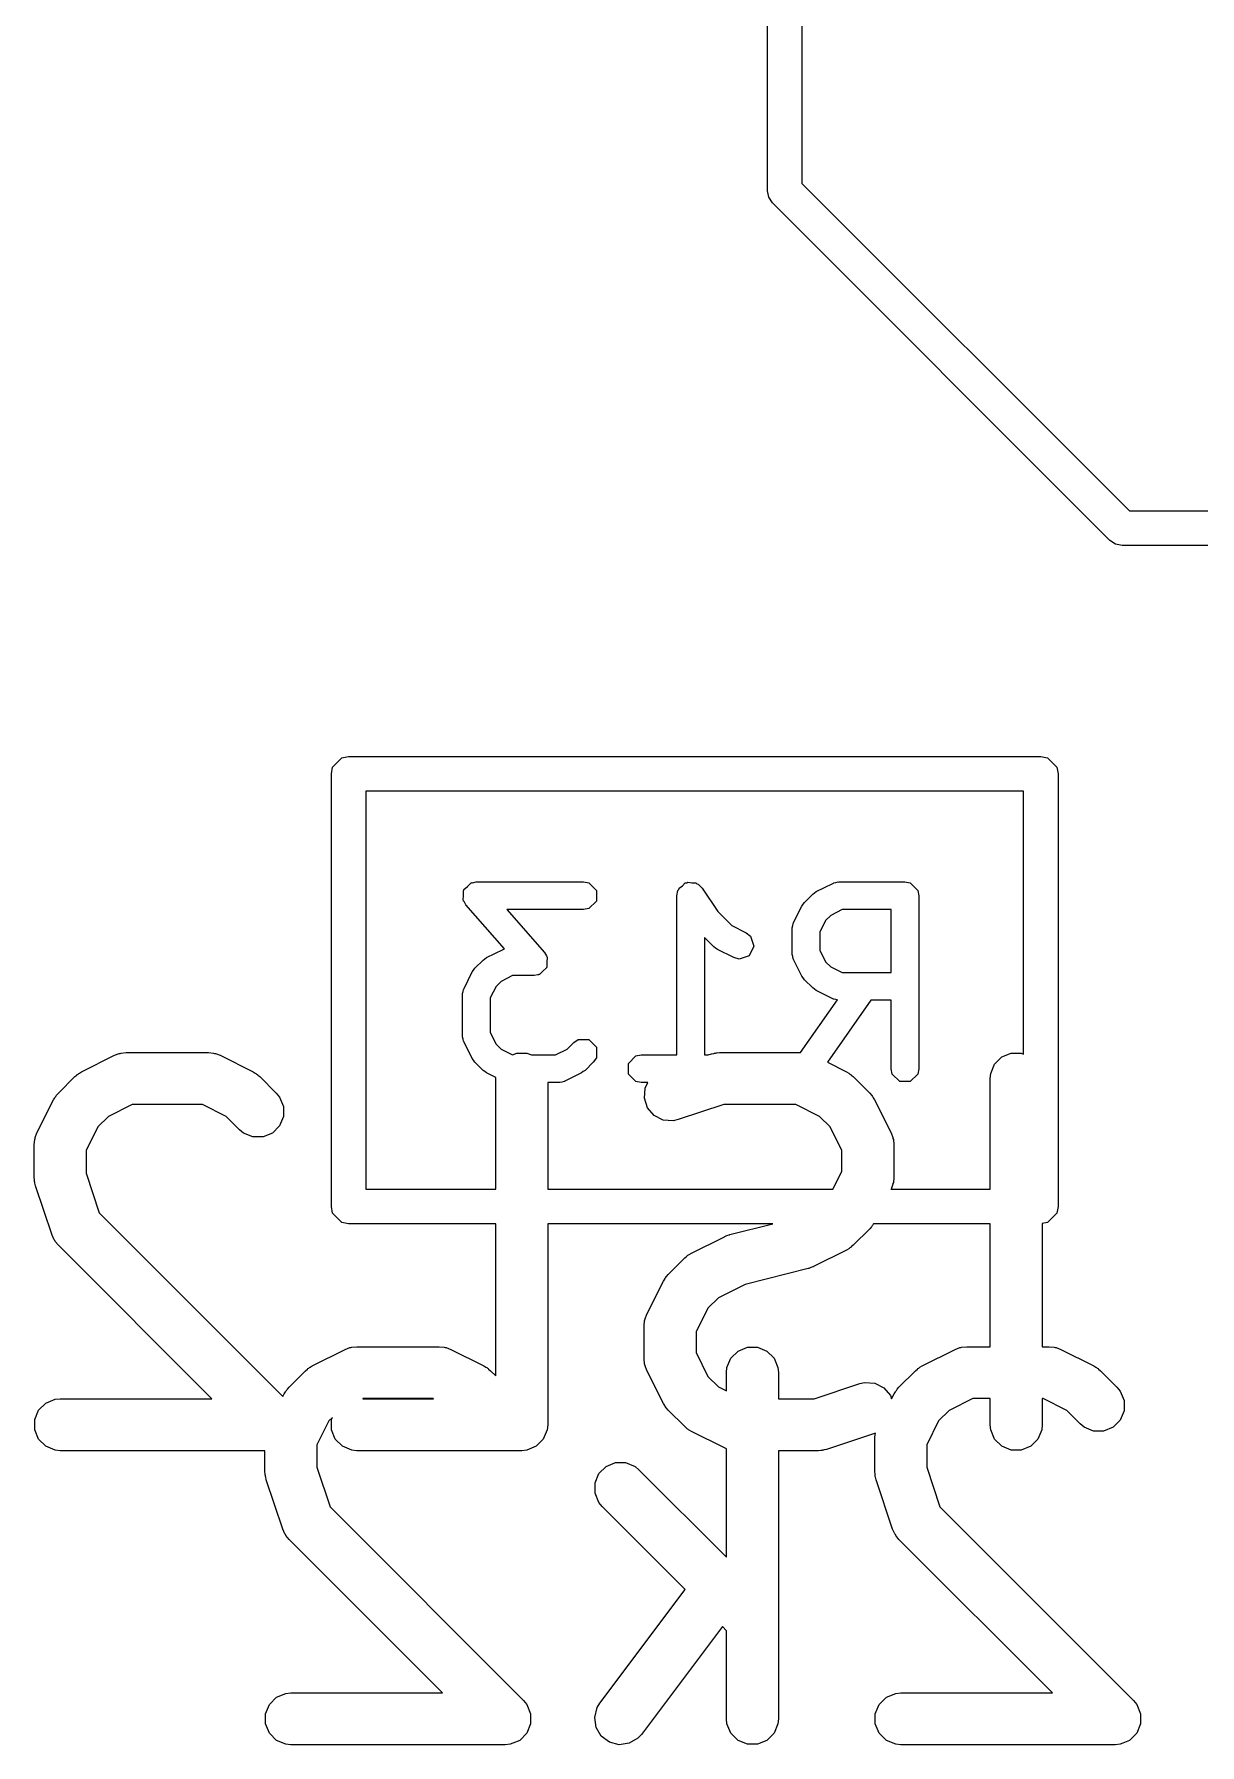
# Model space of a CAD drawing. Extents: x 3.93 to 7.47, y -4.9 to -2.95.
# Drawn here: x 4.8585 to 4.9911, y -4.0963 to -3.9018 of the extents above; entities that cross this region are included whole.
import ezdxf

# ---------------------------------------------------------------- set-up
doc = ezdxf.new("R2010")
doc.units = 0
doc.header["$MEASUREMENT"] = 0
doc.layers.add('BLACK', color=7, linetype='CONTINUOUS')

msp = doc.modelspace()

# ---------------------------------------------------------------- linework, layer by layer
at = {"layer": 'BLACK', "linetype": 'CONTINUOUS'}
for p, q in [((4.94193, -3.91959), (4.94193, -3.76506)), ((4.94587, -3.76703), (4.94587, -3.91877)), ((4.94208, -3.92034), (4.94193, -3.91959)), ((4.94587, -3.91877), (4.9831, -3.956)), ((4.94251, -3.92098), (4.94208, -3.92034)), ((4.9809, -3.95937), (4.94251, -3.92098)), ((4.9831, -3.956), (4.99718, -3.956)), ((4.98154, -3.95979), (4.9809, -3.95937)), ((4.98229, -3.95994), (4.98154, -3.95979)), ((4.99801, -3.95994), (4.98229, -3.95994)), ((4.89249, -3.98516), (4.89355, -3.98409)), ((4.89355, -3.98409), (4.8943, -3.98394)), ((4.8943, -3.98394), (4.97304, -3.98394)), ((4.97304, -3.98394), (4.9738, -3.98409)), ((4.9738, -3.98409), (4.97486, -3.98516)), ((4.89234, -3.98591), (4.89249, -3.98516)), ((4.89234, -4.03512), (4.89234, -3.98591)), ((4.97486, -3.98516), (4.97501, -3.98591)), ((4.97501, -3.98591), (4.97501, -4.03512)), ((4.89627, -3.98788), (4.89627, -4.03315)), ((4.97108, -3.98788), (4.89627, -3.98788)), ((4.97108, -4.01778), (4.97108, -3.98788)), ((4.90734, -4.00028), (4.90738, -3.99973)), ((4.90738, -3.99917), (4.90742, -3.99913)), ((4.90738, -3.99973), (4.90738, -3.99917)), ((4.90742, -3.99908), (4.90784, -3.99871)), ((4.90742, -3.99913), (4.90742, -3.99908)), ((4.90784, -3.99871), (4.90823, -3.99832)), ((4.90823, -3.99832), (4.9083, -3.99831)), ((4.9083, -3.99831), (4.90833, -3.99828)), ((4.90833, -3.99828), (4.90839, -3.99829)), ((4.90839, -3.99829), (4.90883, -3.9982)), ((4.90883, -3.9982), (4.92102, -3.9982)), ((4.92102, -3.9982), (4.92162, -3.99832)), ((4.92162, -3.99832), (4.92248, -3.99917)), ((4.92248, -3.99917), (4.92248, -4.00038)), ((4.93163, -3.99977), (4.93175, -3.99917)), ((4.93163, -4.01788), (4.93163, -3.99977)), ((4.93175, -3.99917), (4.93187, -3.99906)), ((4.93187, -3.99906), (4.9319, -3.9989)), ((4.9319, -3.9989), (4.93228, -3.99864)), ((4.93228, -3.99864), (4.9326, -3.99832)), ((4.9326, -3.99832), (4.93277, -3.99832)), ((4.93277, -3.99832), (4.9329, -3.99823)), ((4.9329, -3.99823), (4.93335, -3.99832)), ((4.93335, -3.99832), (4.93381, -3.99832)), ((4.93381, -3.99832), (4.93392, -3.99843)), ((4.93392, -3.99843), (4.93408, -3.99847)), ((4.93408, -3.99847), (4.93452, -3.9989)), ((4.93452, -3.9989), (4.9363, -4.00158)), ((4.94615, -4.00054), (4.94709, -3.9996)), ((4.94709, -3.9996), (4.9473, -3.99946)), ((4.9473, -3.99946), (4.9475, -3.9993)), ((4.9475, -3.9993), (4.94937, -3.99837)), ((4.94937, -3.99837), (4.94945, -3.99835)), ((4.94945, -3.99835), (4.94948, -3.99832)), ((4.94948, -3.99832), (4.94972, -3.99827)), ((4.94972, -3.99827), (4.94997, -3.9982)), ((4.94997, -3.9982), (4.95, -3.99822)), ((4.95, -3.99822), (4.95008, -3.9982)), ((4.95008, -3.9982), (4.95758, -3.9982)), ((4.95758, -3.9982), (4.95818, -3.99832)), ((4.95818, -3.99832), (4.95903, -3.99917)), ((4.95903, -3.99917), (4.95915, -3.99977)), ((4.95915, -3.99977), (4.95915, -4.01946)), ((4.90738, -4.00034), (4.90734, -4.00028)), ((4.90738, -4.00038), (4.90738, -4.00034)), ((4.90743, -4.00042), (4.90738, -4.00038)), ((4.90765, -4.00081), (4.90743, -4.00042)), ((4.91202, -4.00581), (4.90765, -4.00081)), ((4.92102, -4.00135), (4.9123, -4.00135)), ((4.9123, -4.00135), (4.91658, -4.00624)), ((4.92162, -4.00123), (4.92102, -4.00135)), ((4.92248, -4.00038), (4.92162, -4.00123)), ((4.9363, -4.00158), (4.93789, -4.00317)), ((4.94492, -4.00282), (4.94586, -4.00095)), ((4.94586, -4.00095), (4.94601, -4.00075)), ((4.94601, -4.00075), (4.94615, -4.00054)), ((4.95045, -4.00135), (4.94914, -4.00201)), ((4.956, -4.00135), (4.95045, -4.00135)), ((4.956, -4.00851), (4.956, -4.00135)), ((4.93789, -4.00317), (4.93953, -4.00399)), ((4.94475, -4.00352), (4.94477, -4.00345)), ((4.94475, -4.00634), (4.94475, -4.00352)), ((4.94476, -4.00341), (4.94483, -4.00317)), ((4.94477, -4.00345), (4.94476, -4.00341)), ((4.94483, -4.00317), (4.94487, -4.00292)), ((4.94487, -4.00292), (4.9449, -4.0029)), ((4.9449, -4.0029), (4.94492, -4.00282)), ((4.94856, -4.00258), (4.9479, -4.0039)), ((4.94914, -4.00201), (4.94856, -4.00258)), ((4.93584, -4.00558), (4.93478, -4.00451)), ((4.93478, -4.00451), (4.93478, -4.01788)), ((4.93605, -4.00572), (4.93584, -4.00558)), ((4.93953, -4.00399), (4.94002, -4.00437)), ((4.9404, -4.00551), (4.93986, -4.00659)), ((4.94002, -4.00437), (4.9404, -4.00551)), ((4.9479, -4.0039), (4.9479, -4.00596)), ((4.90866, -4.00803), (4.9096, -4.0071)), ((4.9096, -4.0071), (4.90981, -4.00696)), ((4.90981, -4.00696), (4.91, -4.0068)), ((4.91, -4.0068), (4.91188, -4.00587)), ((4.91188, -4.00587), (4.91196, -4.00584)), ((4.91196, -4.00584), (4.91198, -4.00582)), ((4.91198, -4.00582), (4.91202, -4.00581)), ((4.91658, -4.00624), (4.9168, -4.00662)), ((4.9168, -4.00662), (4.91685, -4.00667)), ((4.91685, -4.00667), (4.91685, -4.00671)), ((4.91685, -4.00671), (4.91689, -4.00677)), ((4.91689, -4.00677), (4.91685, -4.00732)), ((4.91685, -4.00732), (4.91685, -4.00788)), ((4.93625, -4.00587), (4.93605, -4.00572)), ((4.93813, -4.00681), (4.93625, -4.00587)), ((4.93872, -4.00697), (4.93813, -4.00681)), ((4.93986, -4.00659), (4.93872, -4.00697)), ((4.94477, -4.00641), (4.94475, -4.00634)), ((4.94476, -4.00645), (4.94477, -4.00641)), ((4.94483, -4.00669), (4.94476, -4.00645)), ((4.94487, -4.00694), (4.94483, -4.00669)), ((4.9449, -4.00696), (4.94487, -4.00694)), ((4.94492, -4.00704), (4.9449, -4.00696)), ((4.94586, -4.00892), (4.94492, -4.00704)), ((4.9479, -4.00596), (4.94856, -4.00728)), ((4.94856, -4.00728), (4.94914, -4.00785)), ((4.90743, -4.01032), (4.90836, -4.00844)), ((4.90836, -4.00844), (4.90852, -4.00824)), ((4.90852, -4.00824), (4.90866, -4.00803)), ((4.91164, -4.00951), (4.91107, -4.01008)), ((4.91296, -4.00885), (4.91164, -4.00951)), ((4.9154, -4.00885), (4.91296, -4.00885)), ((4.91584, -4.00876), (4.9154, -4.00885)), ((4.9159, -4.00877), (4.91584, -4.00876)), ((4.91593, -4.00874), (4.9159, -4.00877)), ((4.916, -4.00873), (4.91593, -4.00874)), ((4.91639, -4.00834), (4.916, -4.00873)), ((4.91681, -4.00797), (4.91639, -4.00834)), ((4.91685, -4.00788), (4.91681, -4.00792)), ((4.91681, -4.00792), (4.91681, -4.00797)), ((4.94601, -4.00911), (4.94586, -4.00892)), ((4.94615, -4.00932), (4.94601, -4.00911)), ((4.94709, -4.01026), (4.94615, -4.00932)), ((4.94914, -4.00785), (4.95045, -4.00851)), ((4.95045, -4.00851), (4.956, -4.00851)), ((4.90726, -4.01091), (4.90733, -4.01067)), ((4.90727, -4.01095), (4.90726, -4.01091)), ((4.90726, -4.01102), (4.90727, -4.01095)), ((4.90726, -4.01571), (4.90726, -4.01102)), ((4.90733, -4.01067), (4.90738, -4.01042)), ((4.90738, -4.01042), (4.9074, -4.0104)), ((4.9074, -4.0104), (4.90743, -4.01032)), ((4.91107, -4.01008), (4.91041, -4.0114)), ((4.91041, -4.0114), (4.91041, -4.01534)), ((4.9473, -4.0104), (4.94709, -4.01026)), ((4.9475, -4.01056), (4.9473, -4.0104)), ((4.94937, -4.01149), (4.9475, -4.01056)), ((4.94945, -4.01152), (4.94937, -4.01149)), ((4.9457, -4.01761), (4.94989, -4.01163)), ((4.95371, -4.01166), (4.94877, -4.01872)), ((4.94948, -4.01154), (4.94945, -4.01152)), ((4.94972, -4.01159), (4.94948, -4.01154)), ((4.94989, -4.01163), (4.94972, -4.01159)), ((4.956, -4.01166), (4.95371, -4.01166)), ((4.956, -4.01946), (4.956, -4.01166)), ((4.91041, -4.01534), (4.91107, -4.01665)), ((4.90727, -4.01579), (4.90726, -4.01571)), ((4.90726, -4.01582), (4.90727, -4.01579)), ((4.90733, -4.01607), (4.90726, -4.01582)), ((4.90738, -4.01631), (4.90733, -4.01607)), ((4.9074, -4.01634), (4.90738, -4.01631)), ((4.90743, -4.01641), (4.9074, -4.01634)), ((4.90836, -4.01829), (4.90743, -4.01641)), ((4.91107, -4.01665), (4.91164, -4.01723)), ((4.91164, -4.01723), (4.91293, -4.01787)), ((4.91784, -4.01788), (4.91915, -4.01723)), ((4.91915, -4.01723), (4.91991, -4.01647)), ((4.91991, -4.01647), (4.92042, -4.01613)), ((4.92042, -4.01613), (4.92162, -4.01613)), ((4.92162, -4.01613), (4.92248, -4.01698)), ((4.92248, -4.01698), (4.92248, -4.01819)), ((4.86393, -4.0198), (4.86768, -4.01792)), ((4.86768, -4.01792), (4.86822, -4.01772)), ((4.86822, -4.01772), (4.86832, -4.01771)), ((4.86832, -4.01771), (4.86842, -4.01767)), ((4.86842, -4.01767), (4.869, -4.01761)), ((4.869, -4.01761), (4.87837, -4.01761)), ((4.87837, -4.01761), (4.87895, -4.01767)), ((4.87895, -4.01767), (4.87905, -4.01771)), ((4.87905, -4.01771), (4.87915, -4.01772)), ((4.87915, -4.01772), (4.87969, -4.01792)), ((4.87969, -4.01792), (4.88344, -4.0198)), ((4.90852, -4.01849), (4.90836, -4.01829)), ((4.90866, -4.0187), (4.90852, -4.01849)), ((4.9096, -4.01964), (4.90866, -4.0187)), ((4.91293, -4.01787), (4.91342, -4.01767)), ((4.91342, -4.01767), (4.91457, -4.01767)), ((4.91457, -4.01767), (4.91509, -4.01788)), ((4.91509, -4.01788), (4.91784, -4.01788)), ((4.92213, -4.0187), (4.9212, -4.01964)), ((4.92248, -4.01819), (4.92213, -4.0187)), ((4.92613, -4.01886), (4.92698, -4.018)), ((4.92613, -4.02006), (4.92613, -4.01886)), ((4.92698, -4.018), (4.92758, -4.01788)), ((4.92758, -4.01788), (4.93163, -4.01788)), ((4.93478, -4.01788), (4.93519, -4.01788)), ((4.93519, -4.01788), (4.93556, -4.01776)), ((4.93556, -4.01776), (4.93584, -4.0177)), ((4.93584, -4.0177), (4.93591, -4.01767)), ((4.93591, -4.01767), (4.93602, -4.01766)), ((4.93602, -4.01766), (4.93612, -4.01764)), ((4.93612, -4.01764), (4.9362, -4.01764)), ((4.9362, -4.01764), (4.93649, -4.01761)), ((4.93649, -4.01761), (4.9457, -4.01761)), ((4.94877, -4.01872), (4.95093, -4.0198)), ((4.96734, -4.01999), (4.96778, -4.01892)), ((4.96778, -4.01892), (4.96859, -4.01811)), ((4.96859, -4.01811), (4.96966, -4.01767)), ((4.96966, -4.01767), (4.97081, -4.01767)), ((4.97081, -4.01767), (4.97108, -4.01778)), ((4.86129, -4.02223), (4.86316, -4.02035)), ((4.86316, -4.02035), (4.86339, -4.02017)), ((4.86339, -4.02017), (4.86344, -4.02011)), ((4.86344, -4.02011), (4.86353, -4.02005)), ((4.86353, -4.02005), (4.86361, -4.01998)), ((4.86361, -4.01998), (4.86368, -4.01995)), ((4.86368, -4.01995), (4.86393, -4.0198)), ((4.88344, -4.0198), (4.88369, -4.01995)), ((4.88369, -4.01995), (4.88376, -4.01998)), ((4.88376, -4.01998), (4.88384, -4.02005)), ((4.88384, -4.02005), (4.88393, -4.02011)), ((4.88393, -4.02011), (4.88398, -4.02017)), ((4.88398, -4.02017), (4.88421, -4.02035)), ((4.88421, -4.02035), (4.88608, -4.02223)), ((4.90981, -4.01978), (4.9096, -4.01964)), ((4.91, -4.01993), (4.90981, -4.01978)), ((4.91105, -4.02045), (4.91, -4.01993)), ((4.91104, -4.02056), (4.91105, -4.02045)), ((4.91104, -4.03315), (4.91104, -4.02056)), ((4.91821, -4.02103), (4.91695, -4.02103)), ((4.91695, -4.02103), (4.91695, -4.03315)), ((4.91829, -4.02102), (4.91821, -4.02103)), ((4.91832, -4.02103), (4.91829, -4.02102)), ((4.91856, -4.02096), (4.91832, -4.02103)), ((4.91881, -4.02091), (4.91856, -4.02096)), ((4.91884, -4.02089), (4.91881, -4.02091)), ((4.91891, -4.02087), (4.91884, -4.02089)), ((4.92079, -4.01993), (4.91891, -4.02087)), ((4.92099, -4.01978), (4.92079, -4.01993)), ((4.9212, -4.01964), (4.92099, -4.01978)), ((4.92698, -4.02091), (4.92613, -4.02006)), ((4.92758, -4.02103), (4.92698, -4.02091)), ((4.92833, -4.02103), (4.92758, -4.02103)), ((4.92802, -4.02166), (4.92833, -4.02103)), ((4.95093, -4.0198), (4.95118, -4.01995)), ((4.95118, -4.01995), (4.95125, -4.01998)), ((4.95125, -4.01998), (4.95133, -4.02005)), ((4.95133, -4.02005), (4.95142, -4.02011)), ((4.95142, -4.02011), (4.95147, -4.02017)), ((4.95147, -4.02017), (4.9517, -4.02035)), ((4.9517, -4.02035), (4.95358, -4.02223)), ((4.95612, -4.02006), (4.956, -4.01946)), ((4.95698, -4.02091), (4.95612, -4.02006)), ((4.95818, -4.02091), (4.95698, -4.02091)), ((4.95903, -4.02006), (4.95818, -4.02091)), ((4.95915, -4.01946), (4.95903, -4.02006)), ((4.96728, -4.02056), (4.96734, -4.01999)), ((4.96728, -4.03315), (4.96728, -4.02056)), ((4.85886, -4.02674), (4.86073, -4.02299)), ((4.86073, -4.02299), (4.86089, -4.02275)), ((4.86089, -4.02275), (4.86092, -4.02267)), ((4.86092, -4.02267), (4.86099, -4.02259)), ((4.86099, -4.02259), (4.86104, -4.0225)), ((4.86104, -4.0225), (4.8611, -4.02245)), ((4.8611, -4.02245), (4.86129, -4.02223)), ((4.88608, -4.02223), (4.88645, -4.02267)), ((4.88645, -4.02267), (4.88689, -4.02374)), ((4.92794, -4.02281), (4.92802, -4.02166)), ((4.9283, -4.0239), (4.92794, -4.02281)), ((4.95358, -4.02223), (4.95376, -4.02245)), ((4.95376, -4.02245), (4.95382, -4.0225)), ((4.95382, -4.0225), (4.95388, -4.02259)), ((4.95388, -4.02259), (4.95394, -4.02267)), ((4.95394, -4.02267), (4.95397, -4.02275)), ((4.95397, -4.02275), (4.95413, -4.02299)), ((4.95413, -4.02299), (4.956, -4.02674)), ((4.867, -4.02487), (4.8658, -4.02606)), ((4.8697, -4.02352), (4.867, -4.02487)), ((4.87767, -4.02352), (4.8697, -4.02352)), ((4.88037, -4.02487), (4.87767, -4.02352)), ((4.88191, -4.0264), (4.88037, -4.02487)), ((4.88689, -4.02489), (4.88645, -4.02595)), ((4.88689, -4.02374), (4.88689, -4.02489)), ((4.92905, -4.02477), (4.9283, -4.0239)), ((4.93009, -4.02529), (4.92905, -4.02477)), ((4.93697, -4.02352), (4.9318, -4.02524)), ((4.94517, -4.02352), (4.93697, -4.02352)), ((4.94786, -4.02487), (4.94517, -4.02352)), ((4.94906, -4.02606), (4.94786, -4.02487)), ((4.85865, -4.02728), (4.85886, -4.02674)), ((4.8658, -4.02606), (4.86445, -4.02876)), ((4.88236, -4.02677), (4.88191, -4.0264)), ((4.88342, -4.02721), (4.88236, -4.02677)), ((4.88564, -4.02677), (4.88457, -4.02721)), ((4.88645, -4.02595), (4.88564, -4.02677)), ((4.93123, -4.02537), (4.93009, -4.02529)), ((4.9318, -4.02524), (4.93123, -4.02537)), ((4.95041, -4.02876), (4.94906, -4.02606)), ((4.956, -4.02674), (4.95621, -4.02728)), ((4.85855, -4.02806), (4.8586, -4.02749)), ((4.85855, -4.03181), (4.85855, -4.02806)), ((4.8586, -4.02749), (4.85864, -4.02739)), ((4.85864, -4.02739), (4.85865, -4.02728)), ((4.86445, -4.02876), (4.86445, -4.03133)), ((4.88457, -4.02721), (4.88342, -4.02721)), ((4.95041, -4.03112), (4.95041, -4.02876)), ((4.95621, -4.02728), (4.95622, -4.02739)), ((4.95622, -4.02739), (4.95626, -4.02749)), ((4.95626, -4.02749), (4.95632, -4.02806)), ((4.95632, -4.02806), (4.95632, -4.03181)), ((4.85857, -4.0321), (4.85855, -4.03181)), ((4.85857, -4.03218), (4.85857, -4.0321)), ((4.85859, -4.03228), (4.85857, -4.03218)), ((4.8586, -4.03239), (4.85859, -4.03228)), ((4.85863, -4.03246), (4.8586, -4.03239)), ((4.8587, -4.03275), (4.85863, -4.03246)), ((4.86057, -4.03837), (4.8587, -4.03275)), ((4.86445, -4.03133), (4.86595, -4.03584)), ((4.94939, -4.03315), (4.95041, -4.03112)), ((4.95621, -4.03259), (4.956, -4.03313)), ((4.95622, -4.03249), (4.95621, -4.03259)), ((4.95626, -4.03239), (4.95622, -4.03249)), ((4.95632, -4.03181), (4.95626, -4.03239)), ((4.89627, -4.03315), (4.91104, -4.03315)), ((4.91695, -4.03315), (4.94939, -4.03315)), ((4.956, -4.03313), (4.95599, -4.03315)), ((4.95599, -4.03315), (4.96728, -4.03315)), ((4.86595, -4.03584), (4.88684, -4.05672)), ((4.89249, -4.03588), (4.89234, -4.03512)), ((4.89355, -4.03694), (4.89249, -4.03588)), ((4.97486, -4.03588), (4.9738, -4.03694)), ((4.97501, -4.03512), (4.97486, -4.03588)), ((4.86081, -4.0389), (4.86057, -4.03837)), ((4.8943, -4.03709), (4.89355, -4.03694)), ((4.91104, -4.03709), (4.8943, -4.03709)), ((4.91104, -4.05439), (4.91104, -4.03709)), ((4.94257, -4.03709), (4.91695, -4.03709)), ((4.91695, -4.03709), (4.91695, -4.05993)), ((4.93329, -4.04042), (4.93704, -4.03855)), ((4.93704, -4.03855), (4.93709, -4.03853)), ((4.93709, -4.03853), (4.9371, -4.03852)), ((4.9371, -4.03852), (4.93734, -4.03843)), ((4.93734, -4.03843), (4.93758, -4.03834)), ((4.93758, -4.03834), (4.93761, -4.03834)), ((4.93761, -4.03834), (4.93765, -4.03832)), ((4.93765, -4.03832), (4.94257, -4.03709)), ((4.95358, -4.03765), (4.9517, -4.03953)), ((4.95376, -4.03742), (4.95358, -4.03765)), ((4.95382, -4.03737), (4.95376, -4.03742)), ((4.95388, -4.03728), (4.95382, -4.03737)), ((4.95394, -4.0372), (4.95388, -4.03728)), ((4.95397, -4.03713), (4.95394, -4.0372)), ((4.954, -4.03709), (4.95397, -4.03713)), ((4.96728, -4.03709), (4.954, -4.03709)), ((4.96728, -4.05106), (4.96728, -4.03709)), ((4.9738, -4.03694), (4.97319, -4.03706)), ((4.97319, -4.03706), (4.97319, -4.05106)), ((4.86088, -4.03898), (4.86081, -4.0389)), ((4.86092, -4.03908), (4.86088, -4.03898)), ((4.86129, -4.03953), (4.86092, -4.03908)), ((4.87874, -4.05698), (4.86129, -4.03953)), ((4.9328, -4.04073), (4.93289, -4.04067)), ((4.93289, -4.04067), (4.93297, -4.04061)), ((4.93297, -4.04061), (4.93305, -4.04058)), ((4.93305, -4.04058), (4.93329, -4.04042)), ((4.95093, -4.04008), (4.94718, -4.04195)), ((4.95118, -4.03992), (4.95093, -4.04008)), ((4.95125, -4.03989), (4.95118, -4.03992)), ((4.95133, -4.03983), (4.95125, -4.03989)), ((4.95142, -4.03977), (4.95133, -4.03983)), ((4.95147, -4.03971), (4.95142, -4.03977)), ((4.9517, -4.03953), (4.95147, -4.03971)), ((4.93065, -4.04285), (4.93253, -4.04097)), ((4.93253, -4.04097), (4.93275, -4.04079)), ((4.93275, -4.04079), (4.9328, -4.04073)), ((4.94658, -4.04218), (4.93939, -4.04397)), ((4.94662, -4.04216), (4.94658, -4.04218)), ((4.94664, -4.04216), (4.94662, -4.04216)), ((4.94688, -4.04207), (4.94664, -4.04216)), ((4.94712, -4.04198), (4.94688, -4.04207)), ((4.94714, -4.04197), (4.94712, -4.04198)), ((4.94718, -4.04195), (4.94714, -4.04197)), ((4.92822, -4.04737), (4.9301, -4.04362)), ((4.9301, -4.04362), (4.93026, -4.04337)), ((4.93026, -4.04337), (4.93028, -4.0433)), ((4.93028, -4.0433), (4.93035, -4.04322)), ((4.93035, -4.04322), (4.93041, -4.04313)), ((4.93041, -4.04313), (4.93047, -4.04308)), ((4.93047, -4.04308), (4.93065, -4.04285)), ((4.93939, -4.04397), (4.93636, -4.04549)), ((4.93636, -4.04549), (4.93517, -4.04669)), ((4.92791, -4.04869), (4.92797, -4.04811)), ((4.92797, -4.04811), (4.92801, -4.04801)), ((4.92801, -4.04801), (4.92802, -4.04791)), ((4.92802, -4.04791), (4.92822, -4.04737)), ((4.93517, -4.04669), (4.93382, -4.04938)), ((4.92791, -4.05244), (4.92791, -4.04869)), ((4.93382, -4.04938), (4.93382, -4.05174)), ((4.89017, -4.05325), (4.89392, -4.05137)), ((4.89392, -4.05137), (4.89446, -4.05117)), ((4.89446, -4.05117), (4.89457, -4.05116)), ((4.89457, -4.05116), (4.89467, -4.05112)), ((4.89467, -4.05112), (4.89524, -4.05106)), ((4.89524, -4.05106), (4.90462, -4.05106)), ((4.90462, -4.05106), (4.90519, -4.05112)), ((4.90519, -4.05112), (4.90529, -4.05116)), ((4.90529, -4.05116), (4.9054, -4.05117)), ((4.9054, -4.05117), (4.90594, -4.05137)), ((4.90594, -4.05137), (4.90969, -4.05325)), ((4.93382, -4.05174), (4.93517, -4.05444)), ((4.93778, -4.05237), (4.9386, -4.05156)), ((4.9386, -4.05156), (4.93966, -4.05112)), ((4.93966, -4.05112), (4.94081, -4.05112)), ((4.94081, -4.05112), (4.94188, -4.05156)), ((4.94188, -4.05156), (4.94269, -4.05237)), ((4.95954, -4.05325), (4.96329, -4.05137)), ((4.96329, -4.05137), (4.96383, -4.05117)), ((4.96383, -4.05117), (4.96393, -4.05116)), ((4.96393, -4.05116), (4.96403, -4.05112)), ((4.96403, -4.05112), (4.96461, -4.05106)), ((4.96461, -4.05106), (4.96728, -4.05106)), ((4.97319, -4.05106), (4.97398, -4.05106)), ((4.97398, -4.05106), (4.97456, -4.05112)), ((4.97456, -4.05112), (4.97466, -4.05116)), ((4.97466, -4.05116), (4.97476, -4.05117)), ((4.97476, -4.05117), (4.9753, -4.05137)), ((4.9753, -4.05137), (4.97905, -4.05325)), ((4.88753, -4.05568), (4.8894, -4.0538)), ((4.8894, -4.0538), (4.88963, -4.05361)), ((4.88963, -4.05361), (4.88968, -4.05356)), ((4.88968, -4.05356), (4.88977, -4.0535)), ((4.88977, -4.0535), (4.88985, -4.05343)), ((4.88985, -4.05343), (4.88992, -4.0534)), ((4.88992, -4.0534), (4.89017, -4.05325)), ((4.90969, -4.05325), (4.90993, -4.0534)), ((4.90993, -4.0534), (4.91001, -4.05343)), ((4.91001, -4.05343), (4.91009, -4.0535)), ((4.91009, -4.0535), (4.91018, -4.05356)), ((4.91018, -4.05356), (4.91023, -4.05361)), ((4.91023, -4.05361), (4.91045, -4.0538)), ((4.91045, -4.0538), (4.91104, -4.05439)), ((4.92797, -4.05301), (4.92791, -4.05244)), ((4.92801, -4.05311), (4.92797, -4.05301)), ((4.92802, -4.05322), (4.92801, -4.05311)), ((4.92822, -4.05376), (4.92802, -4.05322)), ((4.9301, -4.05751), (4.92822, -4.05376)), ((4.93728, -4.05401), (4.93734, -4.05344)), ((4.93728, -4.05609), (4.93728, -4.05401)), ((4.93734, -4.05344), (4.93778, -4.05237)), ((4.94269, -4.05237), (4.94313, -4.05344)), ((4.94313, -4.05344), (4.94319, -4.05401)), ((4.94319, -4.05401), (4.94319, -4.05698)), ((4.9569, -4.05568), (4.95877, -4.0538)), ((4.95877, -4.0538), (4.959, -4.05361)), ((4.959, -4.05361), (4.95905, -4.05356)), ((4.95905, -4.05356), (4.95914, -4.0535)), ((4.95914, -4.0535), (4.95922, -4.05343)), ((4.95922, -4.05343), (4.95929, -4.0534)), ((4.95929, -4.0534), (4.95954, -4.05325)), ((4.97905, -4.05325), (4.9793, -4.0534)), ((4.9793, -4.0534), (4.97937, -4.05343)), ((4.97937, -4.05343), (4.97945, -4.0535)), ((4.97945, -4.0535), (4.97954, -4.05356)), ((4.97954, -4.05356), (4.97959, -4.05361)), ((4.97959, -4.05361), (4.97982, -4.0538)), ((4.97982, -4.0538), (4.98169, -4.05568)), ((4.88698, -4.05644), (4.88713, -4.05619)), ((4.88713, -4.05619), (4.88716, -4.05612)), ((4.88716, -4.05612), (4.88723, -4.05604)), ((4.88723, -4.05604), (4.88729, -4.05595)), ((4.88729, -4.05595), (4.88734, -4.0559)), ((4.88734, -4.0559), (4.88753, -4.05568)), ((4.93517, -4.05444), (4.93636, -4.05563)), ((4.93636, -4.05563), (4.93728, -4.05609)), ((4.94726, -4.05698), (4.95243, -4.05526)), ((4.95243, -4.05526), (4.95299, -4.05513)), ((4.95299, -4.05513), (4.95414, -4.05521)), ((4.95414, -4.05521), (4.95517, -4.05573)), ((4.95517, -4.05573), (4.95593, -4.0566)), ((4.95634, -4.05644), (4.9565, -4.05619)), ((4.9565, -4.05619), (4.95653, -4.05612)), ((4.95653, -4.05612), (4.9566, -4.05604)), ((4.9566, -4.05604), (4.95665, -4.05595)), ((4.95665, -4.05595), (4.95671, -4.0559)), ((4.95671, -4.0559), (4.9569, -4.05568)), ((4.98169, -4.05568), (4.98206, -4.05612)), ((4.98206, -4.05612), (4.9825, -4.05719)), ((4.85904, -4.05829), (4.85986, -4.05748)), ((4.85986, -4.05748), (4.86092, -4.05704)), ((4.86092, -4.05704), (4.8615, -4.05698)), ((4.8615, -4.05698), (4.87874, -4.05698)), ((4.88684, -4.05672), (4.88698, -4.05644)), ((4.89594, -4.05697), (4.89591, -4.05698)), ((4.89591, -4.05698), (4.90395, -4.05698)), ((4.90392, -4.05697), (4.89594, -4.05697)), ((4.90395, -4.05698), (4.90392, -4.05697)), ((4.93026, -4.05775), (4.9301, -4.05751)), ((4.93028, -4.05783), (4.93026, -4.05775)), ((4.93035, -4.05791), (4.93028, -4.05783)), ((4.93041, -4.058), (4.93035, -4.05791)), ((4.93047, -4.05805), (4.93041, -4.058)), ((4.93065, -4.05827), (4.93047, -4.05805)), ((4.94319, -4.05698), (4.94726, -4.05698)), ((4.95593, -4.0566), (4.95606, -4.057)), ((4.95606, -4.057), (4.95634, -4.05644)), ((4.96531, -4.05697), (4.96261, -4.05832)), ((4.96728, -4.05697), (4.96531, -4.05697)), ((4.96728, -4.05993), (4.96728, -4.05697)), ((4.97329, -4.05697), (4.97319, -4.05697)), ((4.97319, -4.05697), (4.97319, -4.05993)), ((4.97598, -4.05832), (4.97329, -4.05697)), ((4.9825, -4.05719), (4.9825, -4.05834)), ((4.8586, -4.05936), (4.85904, -4.05829)), ((4.8586, -4.06051), (4.8586, -4.05936)), ((4.89204, -4.05951), (4.8907, -4.06221)), ((4.89246, -4.0591), (4.89204, -4.05951)), ((4.89235, -4.05936), (4.89246, -4.0591)), ((4.89235, -4.06051), (4.89235, -4.05936)), ((4.91695, -4.05993), (4.91689, -4.06051)), ((4.93253, -4.06015), (4.93065, -4.05827)), ((4.96141, -4.05951), (4.96006, -4.06221)), ((4.96261, -4.05832), (4.96141, -4.05951)), ((4.96734, -4.06051), (4.96728, -4.05993)), ((4.97319, -4.05993), (4.97313, -4.06051)), ((4.97752, -4.05985), (4.97598, -4.05832)), ((4.97797, -4.06022), (4.97752, -4.05985)), ((4.98206, -4.0594), (4.98125, -4.06022)), ((4.9825, -4.05834), (4.98206, -4.0594)), ((4.85904, -4.06158), (4.8586, -4.06051)), ((4.85986, -4.06239), (4.85904, -4.06158)), ((4.89279, -4.06158), (4.89235, -4.06051)), ((4.8936, -4.06239), (4.89279, -4.06158)), ((4.91645, -4.06158), (4.91563, -4.06239)), ((4.91689, -4.06051), (4.91645, -4.06158)), ((4.91689, -4.06051), (4.91689, -4.06051)), ((4.93275, -4.06033), (4.93253, -4.06015)), ((4.9328, -4.06039), (4.93275, -4.06033)), ((4.93289, -4.06045), (4.9328, -4.06039)), ((4.93297, -4.06052), (4.93289, -4.06045)), ((4.93305, -4.06055), (4.93297, -4.06052)), ((4.93329, -4.0607), (4.93305, -4.06055)), ((4.93704, -4.06258), (4.93329, -4.0607)), ((4.95424, -4.06088), (4.94867, -4.06274)), ((4.95416, -4.06151), (4.95421, -4.06094)), ((4.95416, -4.06526), (4.95416, -4.06151)), ((4.95421, -4.06094), (4.95424, -4.06088)), ((4.96778, -4.06158), (4.96734, -4.06051)), ((4.96859, -4.06239), (4.96778, -4.06158)), ((4.97269, -4.06158), (4.97188, -4.06239)), ((4.97313, -4.06051), (4.97269, -4.06158)), ((4.97903, -4.06066), (4.97797, -4.06022)), ((4.98018, -4.06066), (4.97903, -4.06066)), ((4.98125, -4.06022), (4.98018, -4.06066)), ((4.86092, -4.06283), (4.85986, -4.06239)), ((4.8615, -4.06289), (4.86092, -4.06283)), ((4.88479, -4.06289), (4.8615, -4.06289)), ((4.88479, -4.06526), (4.88479, -4.06289)), ((4.8907, -4.06221), (4.8907, -4.06478)), ((4.89467, -4.06283), (4.8936, -4.06239)), ((4.89524, -4.06289), (4.89467, -4.06283)), ((4.91399, -4.06289), (4.89524, -4.06289)), ((4.91457, -4.06283), (4.91399, -4.06289)), ((4.91563, -4.06239), (4.91457, -4.06283)), ((4.93728, -4.06267), (4.93704, -4.06258)), ((4.93728, -4.07501), (4.93728, -4.06267)), ((4.94774, -4.06289), (4.94319, -4.06289)), ((4.94319, -4.06289), (4.94319, -4.09338)), ((4.94803, -4.06286), (4.94774, -4.06289)), ((4.94811, -4.06286), (4.94803, -4.06286)), ((4.94821, -4.06284), (4.94811, -4.06286)), ((4.94831, -4.06283), (4.94821, -4.06284)), ((4.94839, -4.0628), (4.94831, -4.06283)), ((4.94867, -4.06274), (4.94839, -4.0628)), ((4.96006, -4.06221), (4.96006, -4.06478)), ((4.96966, -4.06283), (4.96859, -4.06239)), ((4.97081, -4.06283), (4.96966, -4.06283)), ((4.97188, -4.06239), (4.97081, -4.06283)), ((4.88482, -4.06555), (4.88479, -4.06526)), ((4.88481, -4.06563), (4.88482, -4.06555)), ((4.88484, -4.06573), (4.88481, -4.06563)), ((4.88485, -4.06584), (4.88484, -4.06573)), ((4.88488, -4.06591), (4.88485, -4.06584)), ((4.88494, -4.0662), (4.88488, -4.06591)), ((4.8907, -4.06478), (4.8922, -4.06929)), ((4.92234, -4.06656), (4.92278, -4.0655)), ((4.92278, -4.0655), (4.9236, -4.06468)), ((4.9236, -4.06468), (4.92466, -4.06424)), ((4.92466, -4.06424), (4.92581, -4.06424)), ((4.92581, -4.06424), (4.92688, -4.06468)), ((4.92688, -4.06468), (4.92733, -4.06505)), ((4.92733, -4.06505), (4.93728, -4.07501)), ((4.95419, -4.06555), (4.95416, -4.06526)), ((4.95418, -4.06563), (4.95419, -4.06555)), ((4.9542, -4.06573), (4.95418, -4.06563)), ((4.95421, -4.06584), (4.9542, -4.06573)), ((4.95424, -4.06591), (4.95421, -4.06584)), ((4.95431, -4.0662), (4.95424, -4.06591)), ((4.96006, -4.06478), (4.96156, -4.06929)), ((4.88682, -4.07182), (4.88494, -4.0662)), ((4.92234, -4.06771), (4.92234, -4.06656)), ((4.92278, -4.06878), (4.92234, -4.06771)), ((4.95618, -4.07182), (4.95431, -4.0662)), ((4.8922, -4.06929), (4.9142, -4.0913)), ((4.92315, -4.06922), (4.92278, -4.06878)), ((4.93259, -4.07866), (4.92315, -4.06922)), ((4.96156, -4.06929), (4.98357, -4.0913)), ((4.88705, -4.07235), (4.88682, -4.07182)), ((4.88712, -4.07243), (4.88705, -4.07235)), ((4.88716, -4.07253), (4.88712, -4.07243)), ((4.88753, -4.07297), (4.88716, -4.07253)), ((4.90499, -4.09043), (4.88753, -4.07297)), ((4.95642, -4.07235), (4.95618, -4.07182)), ((4.95649, -4.07243), (4.95642, -4.07235)), ((4.95653, -4.07253), (4.95649, -4.07243)), ((4.9569, -4.07297), (4.95653, -4.07253)), ((4.97435, -4.09043), (4.9569, -4.07297)), ((4.92288, -4.09161), (4.93259, -4.07866)), ((4.93681, -4.08288), (4.9276, -4.09516)), ((4.93728, -4.08336), (4.93681, -4.08288)), ((4.93728, -4.09338), (4.93728, -4.08336)), ((4.88529, -4.09174), (4.8861, -4.09093)), ((4.8861, -4.09093), (4.88717, -4.09049)), ((4.88717, -4.09049), (4.88774, -4.09043)), ((4.88774, -4.09043), (4.90499, -4.09043)), ((4.95465, -4.09174), (4.95547, -4.09093)), ((4.95547, -4.09093), (4.95653, -4.09049)), ((4.95653, -4.09049), (4.95711, -4.09043)), ((4.95711, -4.09043), (4.97435, -4.09043)), ((4.88485, -4.09281), (4.88529, -4.09174)), ((4.88485, -4.09396), (4.88485, -4.09281)), ((4.9142, -4.0913), (4.91457, -4.09174)), ((4.91457, -4.09174), (4.91501, -4.09281)), ((4.91501, -4.09281), (4.91501, -4.09396)), ((4.92229, -4.09322), (4.92258, -4.09211)), ((4.92258, -4.09211), (4.92288, -4.09161)), ((4.95421, -4.09281), (4.95465, -4.09174)), ((4.95421, -4.09396), (4.95421, -4.09281)), ((4.98357, -4.0913), (4.98394, -4.09174)), ((4.98394, -4.09174), (4.98438, -4.09281)), ((4.98438, -4.09281), (4.98438, -4.09396)), ((4.88529, -4.09502), (4.88485, -4.09396)), ((4.8861, -4.09584), (4.88529, -4.09502)), ((4.91457, -4.09502), (4.91376, -4.09584)), ((4.91501, -4.09396), (4.91457, -4.09502)), ((4.92245, -4.09436), (4.92229, -4.09322)), ((4.92304, -4.09535), (4.92245, -4.09436)), ((4.9276, -4.09516), (4.92721, -4.09558)), ((4.93734, -4.09396), (4.93728, -4.09338)), ((4.93778, -4.09502), (4.93734, -4.09396)), ((4.9386, -4.09584), (4.93778, -4.09502)), ((4.94269, -4.09502), (4.94188, -4.09584)), ((4.94313, -4.09396), (4.94269, -4.09502)), ((4.94319, -4.09338), (4.94313, -4.09396)), ((4.95465, -4.09502), (4.95421, -4.09396)), ((4.95547, -4.09584), (4.95465, -4.09502)), ((4.98394, -4.09502), (4.98312, -4.09584)), ((4.98438, -4.09396), (4.98394, -4.09502)), ((4.88717, -4.09628), (4.8861, -4.09584)), ((4.88774, -4.09634), (4.88717, -4.09628)), ((4.91212, -4.09634), (4.88774, -4.09634)), ((4.91269, -4.09628), (4.91212, -4.09634)), ((4.913, -4.09615), (4.91269, -4.09628)), ((4.91376, -4.09584), (4.913, -4.09615)), ((4.92396, -4.09605), (4.92304, -4.09535)), ((4.92508, -4.09633), (4.92396, -4.09605)), ((4.92622, -4.09617), (4.92508, -4.09633)), ((4.92721, -4.09558), (4.92622, -4.09617)), ((4.93966, -4.09628), (4.9386, -4.09584)), ((4.94081, -4.09628), (4.93966, -4.09628)), ((4.94188, -4.09584), (4.94081, -4.09628)), ((4.95653, -4.09628), (4.95547, -4.09584)), ((4.95711, -4.09634), (4.95653, -4.09628)), ((4.98148, -4.09634), (4.95711, -4.09634)), ((4.98206, -4.09628), (4.98148, -4.09634)), ((4.98237, -4.09615), (4.98206, -4.09628)), ((4.98312, -4.09584), (4.98237, -4.09615))]:
    msp.add_line(p, q, dxfattribs=at)

doc.saveas('drawing.dxf')
